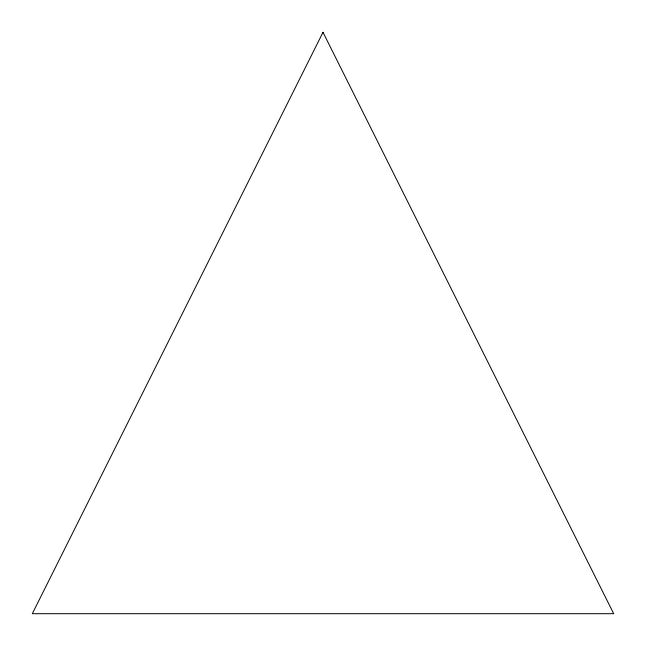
<?xml version="1.0" encoding="UTF-8"?>
<svg xmlns="http://www.w3.org/2000/svg" width="646" height="646" viewBox="0 0 646 646"><rect width="100%" height="100%" fill="white"/><g stroke="black" fill="none" stroke-linecap="round" stroke-linejoin="round"><path stroke-width="0.97" d="M323 32.3L32.3 613.7L613.7 613.7L323 32.3"/></g></svg>
